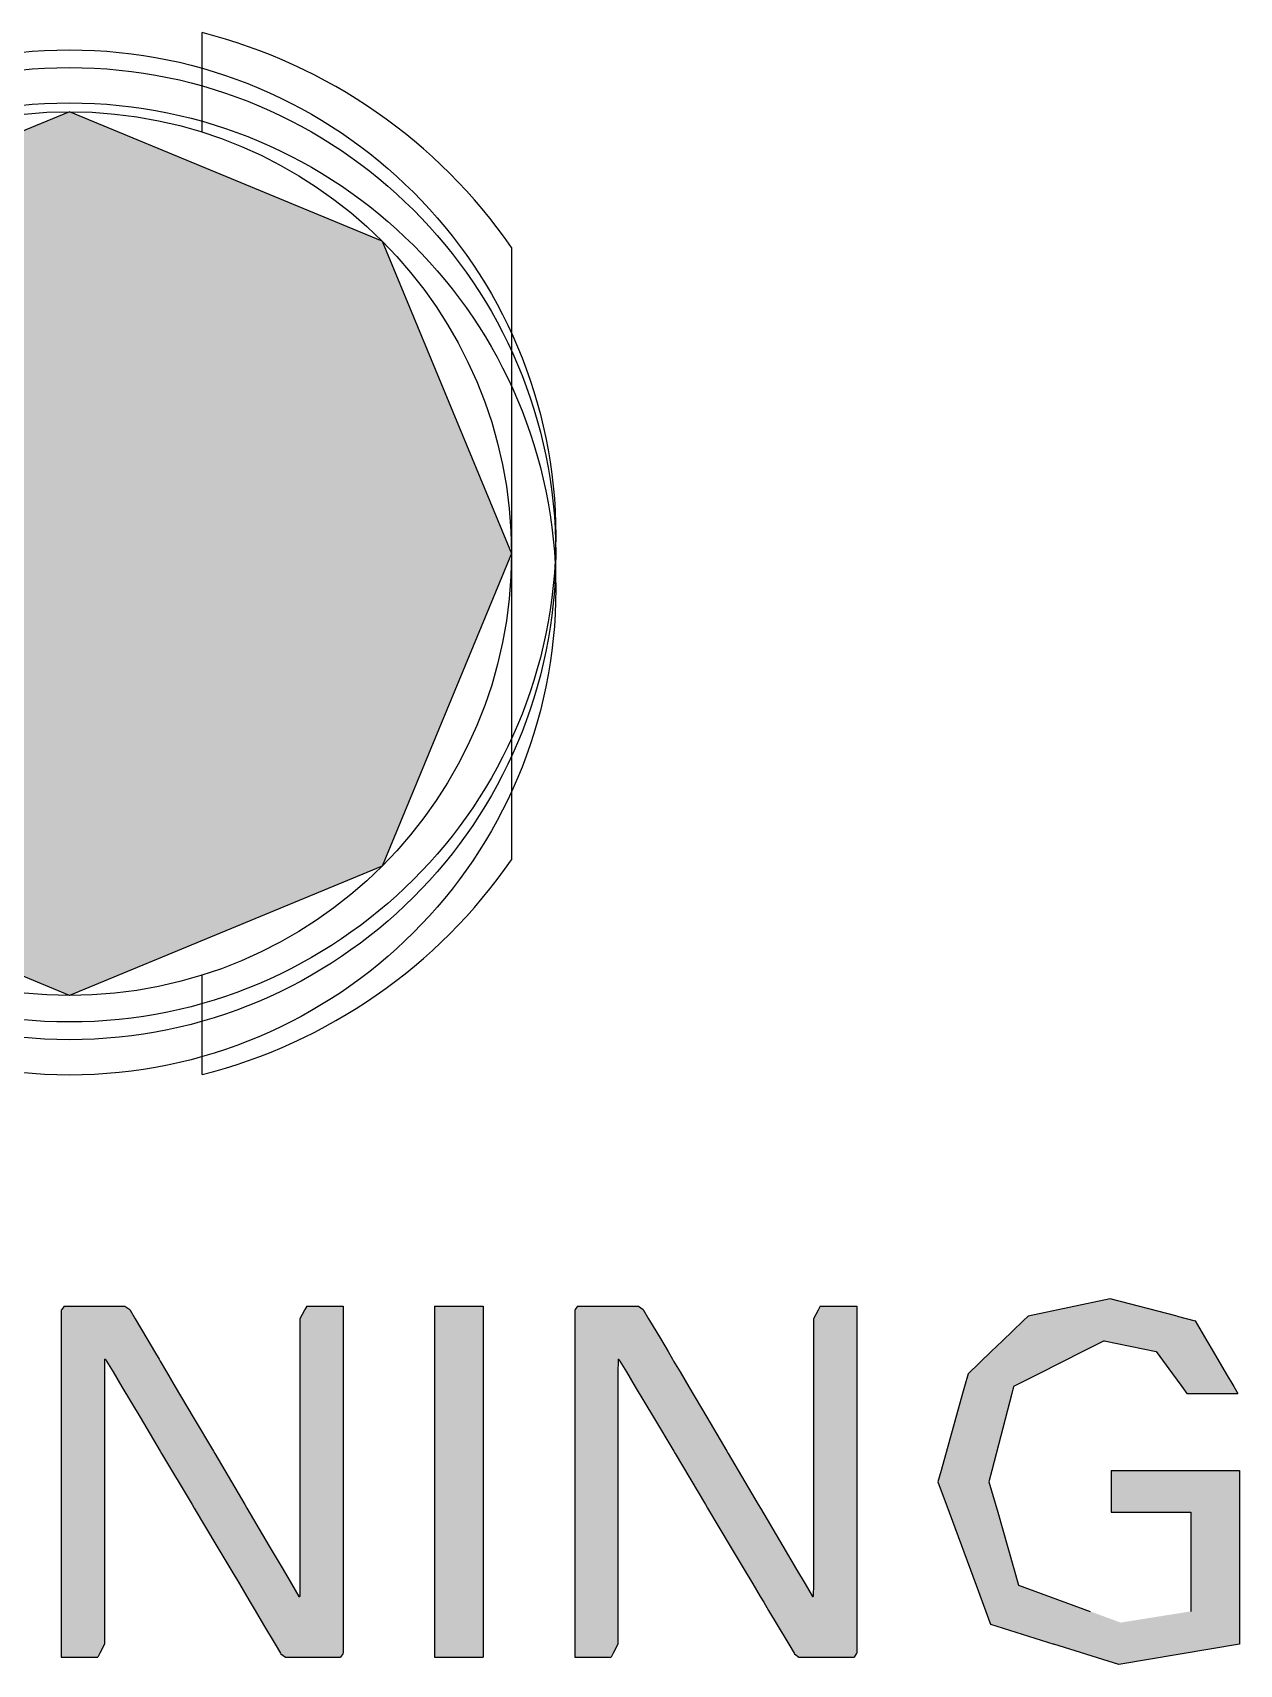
# Model space of a CAD drawing. Extents: x 57 to 405, y 53 to 275.
# Drawn here: x 130.79 to 137.61, y 180.31 to 189.54 of the extents above; entities that cross this region are included whole.
import ezdxf

# ---------------------------------------------------------------- set-up
doc = ezdxf.new("R2010")
doc.units = 0
doc.layers.get('0').update_dxf_attribs({"linetype": 'CONTINUOUS'})
doc.layers.add('印刷部分', color=160, linetype='CONTINUOUS')

# ---------------------------------------------------------------- blocks, each defined once
blk = doc.blocks.new('*U80')
at = {"color": 7, "linetype": 'CONTINUOUS'}
for p, q in [((130.9972, 189.0898), (129.2294, 188.3576)), ((132.7649, 188.3576), (130.9972, 189.0898)), ((129.2294, 188.3576), (128.4972, 186.5898)), ((132.7649, 188.3576), (133.4972, 186.5898)), ((128.4972, 186.5898), (129.2294, 184.8221)), ((133.4972, 186.5898), (132.7649, 184.8221)), ((130.9972, 184.0898), (129.2294, 184.8221)), ((132.7649, 184.8221), (130.9972, 184.0898))]:
    blk.add_line(p, q, dxfattribs=at)
for points in [[(130.9972, 189.0898), (129.2294, 188.3576), (132.7649, 188.3576)], [(129.2294, 188.3576), (128.4972, 186.5898), (133.4972, 186.5898)], [(128.4972, 186.5898), (129.2294, 184.8221), (132.7649, 184.8221)]]:
    blk.add_solid(points, dxfattribs=at)
at = {"color": 7, "linetype": 'CONTINUOUS', "extrusion": (0, 0, -1)}
for points in [[(-129.2294, 188.3576), (-132.7649, 188.3576), (-133.4972, 186.5898)], [(-128.4972, 186.5898), (-133.4972, 186.5898), (-132.7649, 184.8221)], [(-129.2294, 184.8221), (-132.7649, 184.8221), (-130.9972, 184.0898)]]:
    blk.add_solid(points, dxfattribs=at)
blk = doc.blocks.new('*U22')
at = {"layer": '印刷部分', "color": 7, "linetype": 'CONTINUOUS'}
for p, q in [((14.1704, 0.9741), (14.1676, 0.9702)), ((14.1676, 0.9702), (14.1676, 0.922)), ((14.1838, 0.9925), (14.1704, 0.9741)), ((14.1838, 0.9925), (14.3559, 0.9925)), ((14.3559, 0.9925), (14.528, 0.9925)), ((14.528, 0.9925), (14.555, 0.9741)), ((14.555, 0.9741), (14.5573, 0.9702)), ((14.5573, 0.9702), (14.5858, 0.922)), ((15.5439, 0.9702), (15.5177, 0.922)), ((15.546, 0.9741), (15.5439, 0.9702)), ((15.556, 0.9925), (15.546, 0.9741)), ((15.556, 0.9925), (15.7623, 0.9925)), ((15.7623, 0.9925), (15.7623, 0.9741)), ((15.7623, 0.9741), (15.7623, 0.9702)), ((15.7623, 0.9702), (15.7623, 0.922)), ((14.1676, 0.922), (14.1676, 0.8093)), ((14.5858, 0.922), (14.6522, 0.8093)), ((15.5177, 0.922), (15.5177, 0.8093)), ((15.7623, 0.922), (15.7623, 0.8093)), ((14.1676, 0.8093), (14.1676, 0.736)), ((14.6522, 0.8093), (14.6954, 0.736)), ((15.5177, 0.8093), (15.5177, 0.736)), ((15.7623, 0.8093), (15.7623, 0.736)), ((14.1676, 0.736), (14.1676, 0.6928)), ((14.1676, 0.6928), (14.1676, 0.6823)), ((14.1676, 0.6823), (14.1676, 0.6204)), ((14.4129, 0.6823), (14.4122, 0.6204)), ((14.4131, 0.6928), (14.4129, 0.6823)), ((14.4131, 0.6928), (14.4177, 0.6928)), ((14.4177, 0.6928), (14.424, 0.6823)), ((14.424, 0.6823), (14.4609, 0.6204)), ((14.6954, 0.736), (14.7209, 0.6928)), ((14.7209, 0.6928), (14.7271, 0.6823)), ((14.7271, 0.6823), (14.7636, 0.6204)), ((15.5177, 0.736), (15.5177, 0.6928)), ((15.5177, 0.6928), (15.5177, 0.6823)), ((15.5177, 0.6823), (15.5177, 0.6204)), ((15.7623, 0.736), (15.7623, 0.6928)), ((15.7623, 0.6928), (15.7623, 0.6823)), ((15.7623, 0.6823), (15.7623, 0.6204)), ((14.1676, 0.6204), (14.1676, 0.5372)), ((14.4122, 0.6204), (14.4122, 0.5372)), ((14.4609, 0.6204), (14.5104, 0.5372)), ((14.7636, 0.6204), (14.8126, 0.5372)), ((15.5177, 0.6204), (15.5177, 0.5372)), ((15.7623, 0.6204), (15.7623, 0.5372)), ((14.1676, 0.5372), (14.1676, 0.3643)), ((14.4122, 0.5372), (14.4122, 0.3643)), ((14.5104, 0.5372), (14.6133, 0.3643)), ((14.8126, 0.5372), (14.9146, 0.3643)), ((15.5177, 0.5372), (15.5177, 0.3643)), ((15.7623, 0.5372), (15.7623, 0.3643)), ((14.1676, 0.3643), (14.1676, 0.1717)), ((14.4122, 0.3643), (14.4122, 0.1717)), ((14.6133, 0.3643), (14.728, 0.1717)), ((14.9146, 0.3643), (15.0282, 0.1717)), ((15.5177, 0.3643), (15.5177, 0.1717)), ((15.7623, 0.3643), (15.7623, 0.1717)), ((14.1676, 0.1717), (14.1676, 0.1594)), ((14.1676, 0.1594), (14.1676, -0.1296)), ((14.4122, 0.1717), (14.4122, 0.1594)), ((14.4122, 0.1594), (14.4122, -0.1296)), ((14.728, 0.1717), (14.7354, 0.1594)), ((14.7354, 0.1594), (14.9075, -0.1296)), ((15.0282, 0.1717), (15.0354, 0.1594)), ((15.0354, 0.1594), (15.2059, -0.1296)), ((15.5177, 0.1717), (15.5177, 0.1594)), ((15.5177, 0.1594), (15.5177, -0.1296)), ((15.7623, 0.1717), (15.7623, 0.1594)), ((15.7623, 0.1594), (15.7623, -0.1296)), ((14.1676, -0.1296), (14.1676, -0.15)), ((14.1676, -0.15), (14.1676, -0.3647)), ((14.4122, -0.1296), (14.4122, -0.15)), ((14.4122, -0.15), (14.4122, -0.3647)), ((14.9075, -0.1296), (14.9197, -0.15)), ((14.9197, -0.15), (15.0475, -0.3647)), ((15.2059, -0.1296), (15.2179, -0.15)), ((15.2179, -0.15), (15.3445, -0.3647)), ((15.5177, -0.1296), (15.5177, -0.15)), ((15.5177, -0.15), (15.5177, -0.3647)), ((15.7623, -0.1296), (15.7623, -0.15)), ((15.7623, -0.15), (15.7623, -0.3647)), ((14.1676, -0.3647), (14.1676, -0.4976)), ((14.4122, -0.3647), (14.4122, -0.4976)), ((15.0475, -0.3647), (15.1266, -0.4976)), ((15.3445, -0.3647), (15.4229, -0.4976)), ((15.5177, -0.3647), (15.5177, -0.4976)), ((15.7623, -0.3647), (15.7623, -0.4976)), ((14.1676, -0.4976), (14.1676, -0.5785)), ((14.4122, -0.4976), (14.4122, -0.5785)), ((15.1266, -0.4976), (15.1749, -0.5785)), ((15.4229, -0.4976), (15.4706, -0.5785)), ((15.5177, -0.4976), (15.5177, -0.5785)), ((15.7623, -0.4976), (15.7623, -0.5785)), ((14.1676, -0.5785), (14.1676, -0.6491)), ((14.4122, -0.5785), (14.4122, -0.6491)), ((15.1749, -0.5785), (15.2169, -0.6491)), ((15.4706, -0.5785), (15.5122, -0.6491)), ((15.5177, -0.5785), (15.5169, -0.6491)), ((15.7623, -0.5785), (15.7623, -0.6491)), ((14.1676, -0.6491), (14.1676, -0.6827)), ((14.1676, -0.6827), (14.1676, -0.7295)), ((14.1676, -0.7295), (14.1676, -0.8097)), ((14.4122, -0.6491), (14.4122, -0.6827)), ((14.4122, -0.6827), (14.4122, -0.7295)), ((14.4122, -0.7295), (14.4122, -0.8097)), ((15.2169, -0.6491), (15.2369, -0.6827)), ((15.2369, -0.6827), (15.2648, -0.7295)), ((15.2648, -0.7295), (15.3125, -0.8097)), ((15.5122, -0.6491), (15.5169, -0.6491)), ((15.7623, -0.6491), (15.7623, -0.6827)), ((15.7623, -0.6827), (15.7623, -0.7295)), ((15.7623, -0.7295), (15.7623, -0.8097)), ((14.1676, -0.8097), (14.1676, -0.9204)), ((14.4122, -0.8097), (14.4122, -0.9204)), ((15.3125, -0.8097), (15.3785, -0.9204)), ((15.7623, -0.8097), (15.7623, -0.9204)), ((14.1676, -0.9204), (14.1676, -0.9706)), ((14.4122, -0.9204), (14.3858, -0.9706)), ((15.3785, -0.9204), (15.4083, -0.9706)), ((15.7623, -0.9204), (15.7623, -0.9706)), ((14.1676, -0.9706), (14.1676, -0.9739)), ((14.1676, -0.9739), (14.1676, -0.9929)), ((14.1676, -0.9929), (14.374, -0.9929)), ((14.384, -0.9739), (14.374, -0.9929)), ((14.3858, -0.9706), (14.384, -0.9739)), ((15.4083, -0.9706), (15.4104, -0.9739)), ((15.4104, -0.9739), (15.4363, -0.9929)), ((15.4363, -0.9929), (15.592, -0.9929)), ((15.592, -0.9929), (15.7477, -0.9929)), ((15.7601, -0.9739), (15.7477, -0.9929)), ((15.7623, -0.9706), (15.7601, -0.9739))]:
    blk.add_line(p, q, dxfattribs=at)
for points in [[(14.1704, 0.9741), (14.1676, 0.9702), (14.5573, 0.9702)], [(14.1676, 0.9702), (14.1676, 0.922), (14.5858, 0.922)], [(14.1838, 0.9925), (14.1704, 0.9741), (14.555, 0.9741)], [(14.1838, 0.9925), (14.1838, 0.9925), (14.3559, 0.9925)], [(14.3559, 0.9925), (14.3559, 0.9925), (14.528, 0.9925)], [(15.5439, 0.9702), (15.5177, 0.922), (15.7623, 0.922)], [(15.546, 0.9741), (15.5439, 0.9702), (15.7623, 0.9702)], [(15.556, 0.9925), (15.546, 0.9741), (15.7623, 0.9741)], [(15.556, 0.9925), (15.556, 0.9925), (15.7623, 0.9925)], [(14.1676, 0.922), (14.1676, 0.8093), (14.6522, 0.8093)], [(15.5177, 0.922), (15.5177, 0.8093), (15.7623, 0.8093)], [(14.1676, 0.8093), (14.1676, 0.736), (14.6954, 0.736)], [(15.5177, 0.8093), (15.5177, 0.736), (15.7623, 0.736)], [(14.1676, 0.736), (14.1676, 0.6928), (14.7209, 0.6928)], [(14.1676, 0.6928), (14.1676, 0.6823), (14.4129, 0.6823)], [(14.1676, 0.6823), (14.1676, 0.6204), (14.4122, 0.6204)], [(14.4131, 0.6928), (14.4131, 0.6928), (14.4177, 0.6928)], [(14.4177, 0.6928), (14.424, 0.6823), (14.7271, 0.6823)], [(14.424, 0.6823), (14.4609, 0.6204), (14.7636, 0.6204)], [(15.5177, 0.736), (15.5177, 0.6928), (15.7623, 0.6928)], [(15.5177, 0.6928), (15.5177, 0.6823), (15.7623, 0.6823)], [(15.5177, 0.6823), (15.5177, 0.6204), (15.7623, 0.6204)], [(14.1676, 0.6204), (14.1676, 0.5372), (14.4122, 0.5372)], [(14.4609, 0.6204), (14.5104, 0.5372), (14.8126, 0.5372)], [(15.5177, 0.6204), (15.5177, 0.5372), (15.7623, 0.5372)], [(14.1676, 0.5372), (14.1676, 0.3643), (14.4122, 0.3643)], [(14.5104, 0.5372), (14.6133, 0.3643), (14.9146, 0.3643)], [(15.5177, 0.5372), (15.5177, 0.3643), (15.7623, 0.3643)], [(14.1676, 0.3643), (14.1676, 0.1717), (14.4122, 0.1717)], [(14.6133, 0.3643), (14.728, 0.1717), (15.0282, 0.1717)], [(15.5177, 0.3643), (15.5177, 0.1717), (15.7623, 0.1717)], [(14.1676, 0.1717), (14.1676, 0.1594), (14.4122, 0.1594)], [(14.1676, 0.1594), (14.1676, -0.1296), (14.4122, -0.1296)], [(14.728, 0.1717), (14.7354, 0.1594), (15.0354, 0.1594)], [(14.7354, 0.1594), (14.9075, -0.1296), (15.2059, -0.1296)], [(15.5177, 0.1717), (15.5177, 0.1594), (15.7623, 0.1594)], [(15.5177, 0.1594), (15.5177, -0.1296), (15.7623, -0.1296)], [(14.1676, -0.1296), (14.1676, -0.15), (14.4122, -0.15)], [(14.1676, -0.15), (14.1676, -0.3647), (14.4122, -0.3647)], [(14.9075, -0.1296), (14.9197, -0.15), (15.2179, -0.15)], [(14.9197, -0.15), (15.0475, -0.3647), (15.3445, -0.3647)], [(15.5177, -0.1296), (15.5177, -0.15), (15.7623, -0.15)], [(15.5177, -0.15), (15.5177, -0.3647), (15.7623, -0.3647)], [(14.1676, -0.3647), (14.1676, -0.4976), (14.4122, -0.4976)], [(15.0475, -0.3647), (15.1266, -0.4976), (15.4229, -0.4976)], [(15.5177, -0.3647), (15.5177, -0.4976), (15.7623, -0.4976)], [(14.1676, -0.4976), (14.1676, -0.5785), (14.4122, -0.5785)], [(15.1266, -0.4976), (15.1749, -0.5785), (15.4706, -0.5785)], [(15.5177, -0.4976), (15.5177, -0.5785), (15.7623, -0.5785)], [(14.1676, -0.5785), (14.1676, -0.6491), (14.4122, -0.6491)], [(15.1749, -0.5785), (15.2169, -0.6491), (15.5122, -0.6491)], [(15.5177, -0.5785), (15.5169, -0.6491), (15.7623, -0.6491)], [(14.1676, -0.6491), (14.1676, -0.6827), (14.4122, -0.6827)], [(14.1676, -0.6827), (14.1676, -0.7295), (14.4122, -0.7295)], [(14.1676, -0.7295), (14.1676, -0.8097), (14.4122, -0.8097)], [(15.2169, -0.6491), (15.2369, -0.6827), (15.7623, -0.6827)], [(15.2369, -0.6827), (15.2648, -0.7295), (15.7623, -0.7295)], [(15.2648, -0.7295), (15.3125, -0.8097), (15.7623, -0.8097)], [(15.5122, -0.6491), (15.5122, -0.6491), (15.5169, -0.6491)], [(14.1676, -0.8097), (14.1676, -0.9204), (14.4122, -0.9204)], [(15.3125, -0.8097), (15.3785, -0.9204), (15.7623, -0.9204)], [(14.1676, -0.9204), (14.1676, -0.9706), (14.3858, -0.9706)], [(15.3785, -0.9204), (15.4083, -0.9706), (15.7623, -0.9706)], [(14.1676, -0.9706), (14.1676, -0.9739), (14.384, -0.9739)], [(14.1676, -0.9739), (14.1676, -0.9929), (14.374, -0.9929)], [(14.1676, -0.9929), (14.1676, -0.9929), (14.374, -0.9929)], [(15.4083, -0.9706), (15.4104, -0.9739), (15.7601, -0.9739)], [(15.4104, -0.9739), (15.4363, -0.9929), (15.7477, -0.9929)], [(15.4363, -0.9929), (15.4363, -0.9929), (15.592, -0.9929)], [(15.592, -0.9929), (15.592, -0.9929), (15.7477, -0.9929)]]:
    blk.add_solid(points, dxfattribs=at)
at = {"layer": '印刷部分', "color": 7, "linetype": 'CONTINUOUS', "extrusion": (0, 0, -1)}
for points in [[(-14.1676, 0.9702), (-14.5573, 0.9702), (-14.5858, 0.922)], [(-14.1704, 0.9741), (-14.555, 0.9741), (-14.5573, 0.9702)], [(-14.1838, 0.9925), (-14.528, 0.9925), (-14.555, 0.9741)], [(-15.5439, 0.9702), (-15.7623, 0.9702), (-15.7623, 0.922)], [(-15.546, 0.9741), (-15.7623, 0.9741), (-15.7623, 0.9702)], [(-15.556, 0.9925), (-15.7623, 0.9925), (-15.7623, 0.9741)], [(-14.1676, 0.922), (-14.5858, 0.922), (-14.6522, 0.8093)], [(-15.5177, 0.922), (-15.7623, 0.922), (-15.7623, 0.8093)], [(-14.1676, 0.8093), (-14.6522, 0.8093), (-14.6954, 0.736)], [(-15.5177, 0.8093), (-15.7623, 0.8093), (-15.7623, 0.736)], [(-14.1676, 0.736), (-14.6954, 0.736), (-14.7209, 0.6928)], [(-14.1676, 0.6928), (-14.4131, 0.6928), (-14.4129, 0.6823)], [(-14.1676, 0.6823), (-14.4129, 0.6823), (-14.4122, 0.6204)], [(-14.4177, 0.6928), (-14.7209, 0.6928), (-14.7271, 0.6823)], [(-14.424, 0.6823), (-14.7271, 0.6823), (-14.7636, 0.6204)], [(-15.5177, 0.736), (-15.7623, 0.736), (-15.7623, 0.6928)], [(-15.5177, 0.6928), (-15.7623, 0.6928), (-15.7623, 0.6823)], [(-15.5177, 0.6823), (-15.7623, 0.6823), (-15.7623, 0.6204)], [(-14.1676, 0.6204), (-14.4122, 0.6204), (-14.4122, 0.5372)], [(-14.4609, 0.6204), (-14.7636, 0.6204), (-14.8126, 0.5372)], [(-15.5177, 0.6204), (-15.7623, 0.6204), (-15.7623, 0.5372)], [(-14.1676, 0.5372), (-14.4122, 0.5372), (-14.4122, 0.3643)], [(-14.5104, 0.5372), (-14.8126, 0.5372), (-14.9146, 0.3643)], [(-15.5177, 0.5372), (-15.7623, 0.5372), (-15.7623, 0.3643)], [(-14.1676, 0.3643), (-14.4122, 0.3643), (-14.4122, 0.1717)], [(-14.6133, 0.3643), (-14.9146, 0.3643), (-15.0282, 0.1717)], [(-15.5177, 0.3643), (-15.7623, 0.3643), (-15.7623, 0.1717)], [(-14.1676, 0.1717), (-14.4122, 0.1717), (-14.4122, 0.1594)], [(-14.1676, 0.1594), (-14.4122, 0.1594), (-14.4122, -0.1296)], [(-14.728, 0.1717), (-15.0282, 0.1717), (-15.0354, 0.1594)], [(-14.7354, 0.1594), (-15.0354, 0.1594), (-15.2059, -0.1296)], [(-15.5177, 0.1717), (-15.7623, 0.1717), (-15.7623, 0.1594)], [(-15.5177, 0.1594), (-15.7623, 0.1594), (-15.7623, -0.1296)], [(-14.1676, -0.1296), (-14.4122, -0.1296), (-14.4122, -0.15)], [(-14.1676, -0.15), (-14.4122, -0.15), (-14.4122, -0.3647)], [(-14.9075, -0.1296), (-15.2059, -0.1296), (-15.2179, -0.15)], [(-14.9197, -0.15), (-15.2179, -0.15), (-15.3445, -0.3647)], [(-15.5177, -0.1296), (-15.7623, -0.1296), (-15.7623, -0.15)], [(-15.5177, -0.15), (-15.7623, -0.15), (-15.7623, -0.3647)], [(-14.1676, -0.3647), (-14.4122, -0.3647), (-14.4122, -0.4976)], [(-15.0475, -0.3647), (-15.3445, -0.3647), (-15.4229, -0.4976)], [(-15.5177, -0.3647), (-15.7623, -0.3647), (-15.7623, -0.4976)], [(-14.1676, -0.4976), (-14.4122, -0.4976), (-14.4122, -0.5785)], [(-15.1266, -0.4976), (-15.4229, -0.4976), (-15.4706, -0.5785)], [(-15.5177, -0.4976), (-15.7623, -0.4976), (-15.7623, -0.5785)], [(-14.1676, -0.5785), (-14.4122, -0.5785), (-14.4122, -0.6491)], [(-15.1749, -0.5785), (-15.4706, -0.5785), (-15.5122, -0.6491)], [(-15.5177, -0.5785), (-15.7623, -0.5785), (-15.7623, -0.6491)], [(-14.1676, -0.6491), (-14.4122, -0.6491), (-14.4122, -0.6827)], [(-14.1676, -0.6827), (-14.4122, -0.6827), (-14.4122, -0.7295)], [(-14.1676, -0.7295), (-14.4122, -0.7295), (-14.4122, -0.8097)], [(-15.2169, -0.6491), (-15.7623, -0.6491), (-15.7623, -0.6827)], [(-15.2369, -0.6827), (-15.7623, -0.6827), (-15.7623, -0.7295)], [(-15.2648, -0.7295), (-15.7623, -0.7295), (-15.7623, -0.8097)], [(-14.1676, -0.8097), (-14.4122, -0.8097), (-14.4122, -0.9204)], [(-15.3125, -0.8097), (-15.7623, -0.8097), (-15.7623, -0.9204)], [(-14.1676, -0.9204), (-14.4122, -0.9204), (-14.3858, -0.9706)], [(-15.3785, -0.9204), (-15.7623, -0.9204), (-15.7623, -0.9706)], [(-14.1676, -0.9706), (-14.3858, -0.9706), (-14.384, -0.9739)], [(-14.1676, -0.9739), (-14.384, -0.9739), (-14.374, -0.9929)], [(-15.4083, -0.9706), (-15.7623, -0.9706), (-15.7601, -0.9739)], [(-15.4104, -0.9739), (-15.7601, -0.9739), (-15.7477, -0.9929)]]:
    blk.add_solid(points, dxfattribs=at)
blk = doc.blocks.new('*U23')
at = {"layer": '印刷部分', "color": 7, "linetype": 'CONTINUOUS'}
for p, q in [((16.2795, 0.9925), (16.5544, 0.9925)), ((16.2795, 0.9925), (16.2795, 0.6823)), ((16.5544, 0.9925), (16.5544, 0.6823)), ((16.2795, 0.6823), (16.2795, -0.0002)), ((16.5544, 0.6823), (16.5544, -0.0002)), ((16.2795, -0.0002), (16.2795, -0.6827)), ((16.5544, -0.0002), (16.5544, -0.6827)), ((16.2795, -0.6827), (16.2795, -0.9929)), ((16.5544, -0.6827), (16.5544, -0.9929)), ((16.2795, -0.9929), (16.5544, -0.9929))]:
    blk.add_line(p, q, dxfattribs=at)
for points in [[(16.2795, 0.9925), (16.2795, 0.9925), (16.5544, 0.9925)], [(16.2795, 0.9925), (16.2795, 0.6823), (16.5544, 0.6823)], [(16.2795, 0.6823), (16.2795, -0.0002), (16.5544, -0.0002)], [(16.2795, -0.0002), (16.2795, -0.6827), (16.5544, -0.6827)], [(16.2795, -0.6827), (16.2795, -0.9929), (16.5544, -0.9929)], [(16.2795, -0.9929), (16.2795, -0.9929), (16.5544, -0.9929)]]:
    blk.add_solid(points, dxfattribs=at)
at = {"layer": '印刷部分', "color": 7, "linetype": 'CONTINUOUS', "extrusion": (0, 0, -1)}
for points in [[(-16.2795, 0.9925), (-16.5544, 0.9925), (-16.5544, 0.6823)], [(-16.2795, 0.6823), (-16.5544, 0.6823), (-16.5544, -0.0002)], [(-16.2795, -0.0002), (-16.5544, -0.0002), (-16.5544, -0.6827)], [(-16.2795, -0.6827), (-16.5544, -0.6827), (-16.5544, -0.9929)]]:
    blk.add_solid(points, dxfattribs=at)
blk = doc.blocks.new('*U24')
at = {"layer": '印刷部分', "color": 7, "linetype": 'CONTINUOUS'}
for p, q in [((17.0743, 0.9741), (17.0715, 0.9702)), ((17.0715, 0.9702), (17.0715, 0.922)), ((17.0877, 0.9925), (17.0743, 0.9741)), ((17.0877, 0.9925), (17.2599, 0.9925)), ((17.2599, 0.9925), (17.4322, 0.9925)), ((17.4322, 0.9925), (17.4592, 0.9741)), ((17.4592, 0.9741), (17.4615, 0.9702)), ((17.4615, 0.9702), (17.49, 0.922)), ((18.4478, 0.9702), (18.4216, 0.922)), ((18.4499, 0.9741), (18.4478, 0.9702)), ((18.4599, 0.9925), (18.4499, 0.9741)), ((18.4599, 0.9925), (18.6666, 0.9925)), ((18.6666, 0.9925), (18.6666, 0.9741)), ((18.6666, 0.9741), (18.6666, 0.9702)), ((18.6666, 0.9702), (18.6666, 0.922)), ((17.0715, 0.922), (17.0715, 0.8093)), ((17.49, 0.922), (17.5564, 0.8093)), ((18.4216, 0.922), (18.4216, 0.8093)), ((18.6666, 0.922), (18.6666, 0.8093)), ((17.0715, 0.8093), (17.0715, 0.736)), ((17.5564, 0.8093), (17.5996, 0.736)), ((18.4216, 0.8093), (18.4216, 0.736)), ((18.6666, 0.8093), (18.6666, 0.736)), ((17.0715, 0.736), (17.0715, 0.6928)), ((17.0715, 0.6928), (17.0715, 0.6823)), ((17.0715, 0.6823), (17.0715, 0.6204)), ((17.3168, 0.6823), (17.3161, 0.6204)), ((17.3169, 0.6928), (17.3168, 0.6823)), ((17.3169, 0.6928), (17.3216, 0.6928)), ((17.3216, 0.6928), (17.3278, 0.6823)), ((17.3278, 0.6823), (17.3647, 0.6204)), ((17.5996, 0.736), (17.6251, 0.6928)), ((17.6251, 0.6928), (17.6313, 0.6823)), ((17.6313, 0.6823), (17.6678, 0.6204)), ((18.4216, 0.736), (18.4216, 0.6928)), ((18.4216, 0.6928), (18.4216, 0.6823)), ((18.4216, 0.6823), (18.4216, 0.6204)), ((18.6666, 0.736), (18.6666, 0.6928)), ((18.6666, 0.6928), (18.6666, 0.6823)), ((18.6666, 0.6823), (18.6666, 0.6204)), ((17.0715, 0.6204), (17.0715, 0.5372)), ((17.3161, 0.6204), (17.3161, 0.5372)), ((17.3647, 0.6204), (17.4142, 0.5372)), ((17.6678, 0.6204), (17.7168, 0.5372)), ((18.4216, 0.6204), (18.4216, 0.5372)), ((18.6666, 0.6204), (18.6666, 0.5372)), ((17.0715, 0.5372), (17.0715, 0.3643)), ((17.3161, 0.5372), (17.3161, 0.3643)), ((17.4142, 0.5372), (17.5172, 0.3643)), ((17.7168, 0.5372), (17.8187, 0.3643)), ((18.4216, 0.5372), (18.4216, 0.3643)), ((18.6666, 0.5372), (18.6666, 0.3643)), ((17.0715, 0.3643), (17.0715, 0.1717)), ((17.3161, 0.3643), (17.3161, 0.1717)), ((17.5172, 0.3643), (17.6319, 0.1717)), ((17.8187, 0.3643), (17.9322, 0.1717)), ((18.4216, 0.3643), (18.4216, 0.1717)), ((18.6666, 0.3643), (18.6666, 0.1717)), ((17.0715, 0.1717), (17.0715, 0.1594)), ((17.0715, 0.1594), (17.0715, -0.1296)), ((17.3161, 0.1717), (17.3161, 0.1594)), ((17.3161, 0.1594), (17.3161, -0.1296)), ((17.6319, 0.1717), (17.6392, 0.1594)), ((17.6392, 0.1594), (17.8114, -0.1296)), ((17.9322, 0.1717), (17.9395, 0.1594)), ((17.9395, 0.1594), (18.1099, -0.1296)), ((18.4216, 0.1717), (18.4216, 0.1594)), ((18.4216, 0.1594), (18.4216, -0.1296)), ((18.6666, 0.1717), (18.6666, 0.1594)), ((18.6666, 0.1594), (18.6666, -0.1296)), ((17.0715, -0.1296), (17.0715, -0.15)), ((17.0715, -0.15), (17.0715, -0.3647)), ((17.3161, -0.1296), (17.3161, -0.15)), ((17.3161, -0.15), (17.3161, -0.3647)), ((17.8114, -0.1296), (17.8235, -0.15)), ((17.8235, -0.15), (17.9514, -0.3647)), ((18.1099, -0.1296), (18.1219, -0.15)), ((18.1219, -0.15), (18.2485, -0.3647)), ((18.4216, -0.1296), (18.4216, -0.15)), ((18.4216, -0.15), (18.4216, -0.3647)), ((18.6666, -0.1296), (18.6666, -0.15)), ((18.6666, -0.15), (18.6666, -0.3647)), ((17.0715, -0.3647), (17.0715, -0.4976)), ((17.3161, -0.3647), (17.3161, -0.4976)), ((17.9514, -0.3647), (18.0305, -0.4976)), ((18.2485, -0.3647), (18.3268, -0.4976)), ((18.4216, -0.3647), (18.4216, -0.4976)), ((18.6666, -0.3647), (18.6666, -0.4976)), ((17.0715, -0.4976), (17.0715, -0.5785)), ((17.3161, -0.4976), (17.3161, -0.5785)), ((18.0305, -0.4976), (18.0787, -0.5785)), ((18.3268, -0.4976), (18.3745, -0.5785)), ((18.4216, -0.4976), (18.4216, -0.5785)), ((18.6666, -0.4976), (18.6666, -0.5785)), ((17.0715, -0.5785), (17.0715, -0.6491)), ((17.3161, -0.5785), (17.3161, -0.6491)), ((18.0787, -0.5785), (18.1207, -0.6491)), ((18.3745, -0.5785), (18.4161, -0.6491)), ((18.4216, -0.5785), (18.4208, -0.6491)), ((18.6666, -0.5785), (18.6666, -0.6491)), ((17.0715, -0.6491), (17.0715, -0.6827)), ((17.0715, -0.6827), (17.0715, -0.7295)), ((17.0715, -0.7295), (17.0715, -0.8097)), ((17.3161, -0.6491), (17.3161, -0.6827)), ((17.3161, -0.6827), (17.3161, -0.7295)), ((17.3161, -0.7295), (17.3161, -0.8097)), ((18.1207, -0.6491), (18.1407, -0.6827)), ((18.1407, -0.6827), (18.1686, -0.7295)), ((18.1686, -0.7295), (18.2164, -0.8097)), ((18.4161, -0.6491), (18.4208, -0.6491)), ((18.6666, -0.6491), (18.6666, -0.6827)), ((18.6666, -0.6827), (18.6666, -0.7295)), ((18.6666, -0.7295), (18.6666, -0.8097)), ((17.0715, -0.8097), (17.0715, -0.9204)), ((17.3161, -0.8097), (17.3161, -0.9204)), ((18.2164, -0.8097), (18.2824, -0.9204)), ((18.6666, -0.8097), (18.6666, -0.9204)), ((17.0715, -0.9204), (17.0715, -0.9706)), ((17.3161, -0.9204), (17.2896, -0.9706)), ((18.2824, -0.9204), (18.3122, -0.9706)), ((18.6666, -0.9204), (18.6666, -0.9706)), ((17.0715, -0.9706), (17.0715, -0.9739)), ((17.0715, -0.9739), (17.0715, -0.9929)), ((17.0715, -0.9929), (17.2779, -0.9929)), ((17.2879, -0.9739), (17.2779, -0.9929)), ((17.2896, -0.9706), (17.2879, -0.9739)), ((18.3122, -0.9706), (18.3142, -0.9739)), ((18.3142, -0.9739), (18.3402, -0.9929)), ((18.3402, -0.9929), (18.496, -0.9929)), ((18.496, -0.9929), (18.6519, -0.9929)), ((18.6643, -0.9739), (18.6519, -0.9929)), ((18.6666, -0.9706), (18.6643, -0.9739))]:
    blk.add_line(p, q, dxfattribs=at)
for points in [[(17.0743, 0.9741), (17.0715, 0.9702), (17.4615, 0.9702)], [(17.0715, 0.9702), (17.0715, 0.922), (17.49, 0.922)], [(17.0877, 0.9925), (17.0743, 0.9741), (17.4592, 0.9741)], [(17.0877, 0.9925), (17.0877, 0.9925), (17.2599, 0.9925)], [(17.2599, 0.9925), (17.2599, 0.9925), (17.4322, 0.9925)], [(18.4478, 0.9702), (18.4216, 0.922), (18.6666, 0.922)], [(18.4499, 0.9741), (18.4478, 0.9702), (18.6666, 0.9702)], [(18.4599, 0.9925), (18.4499, 0.9741), (18.6666, 0.9741)], [(18.4599, 0.9925), (18.4599, 0.9925), (18.6666, 0.9925)], [(17.0715, 0.922), (17.0715, 0.8093), (17.5564, 0.8093)], [(18.4216, 0.922), (18.4216, 0.8093), (18.6666, 0.8093)], [(17.0715, 0.8093), (17.0715, 0.736), (17.5996, 0.736)], [(18.4216, 0.8093), (18.4216, 0.736), (18.6666, 0.736)], [(17.0715, 0.736), (17.0715, 0.6928), (17.6251, 0.6928)], [(17.0715, 0.6928), (17.0715, 0.6823), (17.3168, 0.6823)], [(17.0715, 0.6823), (17.0715, 0.6204), (17.3161, 0.6204)], [(17.3169, 0.6928), (17.3169, 0.6928), (17.3216, 0.6928)], [(17.3216, 0.6928), (17.3278, 0.6823), (17.6313, 0.6823)], [(17.3278, 0.6823), (17.3647, 0.6204), (17.6678, 0.6204)], [(18.4216, 0.736), (18.4216, 0.6928), (18.6666, 0.6928)], [(18.4216, 0.6928), (18.4216, 0.6823), (18.6666, 0.6823)], [(18.4216, 0.6823), (18.4216, 0.6204), (18.6666, 0.6204)], [(17.0715, 0.6204), (17.0715, 0.5372), (17.3161, 0.5372)], [(17.3647, 0.6204), (17.4142, 0.5372), (17.7168, 0.5372)], [(18.4216, 0.6204), (18.4216, 0.5372), (18.6666, 0.5372)], [(17.0715, 0.5372), (17.0715, 0.3643), (17.3161, 0.3643)], [(17.4142, 0.5372), (17.5172, 0.3643), (17.8187, 0.3643)], [(18.4216, 0.5372), (18.4216, 0.3643), (18.6666, 0.3643)], [(17.0715, 0.3643), (17.0715, 0.1717), (17.3161, 0.1717)], [(17.5172, 0.3643), (17.6319, 0.1717), (17.9322, 0.1717)], [(18.4216, 0.3643), (18.4216, 0.1717), (18.6666, 0.1717)], [(17.0715, 0.1717), (17.0715, 0.1594), (17.3161, 0.1594)], [(17.0715, 0.1594), (17.0715, -0.1296), (17.3161, -0.1296)], [(17.6319, 0.1717), (17.6392, 0.1594), (17.9395, 0.1594)], [(17.6392, 0.1594), (17.8114, -0.1296), (18.1099, -0.1296)], [(18.4216, 0.1717), (18.4216, 0.1594), (18.6666, 0.1594)], [(18.4216, 0.1594), (18.4216, -0.1296), (18.6666, -0.1296)], [(17.0715, -0.1296), (17.0715, -0.15), (17.3161, -0.15)], [(17.0715, -0.15), (17.0715, -0.3647), (17.3161, -0.3647)], [(17.8114, -0.1296), (17.8235, -0.15), (18.1219, -0.15)], [(17.8235, -0.15), (17.9514, -0.3647), (18.2485, -0.3647)], [(18.4216, -0.1296), (18.4216, -0.15), (18.6666, -0.15)], [(18.4216, -0.15), (18.4216, -0.3647), (18.6666, -0.3647)], [(17.0715, -0.3647), (17.0715, -0.4976), (17.3161, -0.4976)], [(17.9514, -0.3647), (18.0305, -0.4976), (18.3268, -0.4976)], [(18.4216, -0.3647), (18.4216, -0.4976), (18.6666, -0.4976)], [(17.0715, -0.4976), (17.0715, -0.5785), (17.3161, -0.5785)], [(18.0305, -0.4976), (18.0787, -0.5785), (18.3745, -0.5785)], [(18.4216, -0.4976), (18.4216, -0.5785), (18.6666, -0.5785)], [(17.0715, -0.5785), (17.0715, -0.6491), (17.3161, -0.6491)], [(18.0787, -0.5785), (18.1207, -0.6491), (18.4161, -0.6491)], [(18.4216, -0.5785), (18.4208, -0.6491), (18.6666, -0.6491)], [(17.0715, -0.6491), (17.0715, -0.6827), (17.3161, -0.6827)], [(17.0715, -0.6827), (17.0715, -0.7295), (17.3161, -0.7295)], [(17.0715, -0.7295), (17.0715, -0.8097), (17.3161, -0.8097)], [(18.1207, -0.6491), (18.1407, -0.6827), (18.6666, -0.6827)], [(18.1407, -0.6827), (18.1686, -0.7295), (18.6666, -0.7295)], [(18.1686, -0.7295), (18.2164, -0.8097), (18.6666, -0.8097)], [(18.4161, -0.6491), (18.4161, -0.6491), (18.4208, -0.6491)], [(17.0715, -0.8097), (17.0715, -0.9204), (17.3161, -0.9204)], [(18.2164, -0.8097), (18.2824, -0.9204), (18.6666, -0.9204)], [(17.0715, -0.9204), (17.0715, -0.9706), (17.2896, -0.9706)], [(18.2824, -0.9204), (18.3122, -0.9706), (18.6666, -0.9706)], [(17.0715, -0.9706), (17.0715, -0.9739), (17.2879, -0.9739)], [(17.0715, -0.9739), (17.0715, -0.9929), (17.2779, -0.9929)], [(17.0715, -0.9929), (17.0715, -0.9929), (17.2779, -0.9929)], [(18.3122, -0.9706), (18.3142, -0.9739), (18.6643, -0.9739)], [(18.3142, -0.9739), (18.3402, -0.9929), (18.6519, -0.9929)], [(18.3402, -0.9929), (18.3402, -0.9929), (18.496, -0.9929)], [(18.496, -0.9929), (18.496, -0.9929), (18.6519, -0.9929)]]:
    blk.add_solid(points, dxfattribs=at)
at = {"layer": '印刷部分', "color": 7, "linetype": 'CONTINUOUS', "extrusion": (0, 0, -1)}
for points in [[(-17.0715, 0.9702), (-17.4615, 0.9702), (-17.49, 0.922)], [(-17.0743, 0.9741), (-17.4592, 0.9741), (-17.4615, 0.9702)], [(-17.0877, 0.9925), (-17.4322, 0.9925), (-17.4592, 0.9741)], [(-18.4478, 0.9702), (-18.6666, 0.9702), (-18.6666, 0.922)], [(-18.4499, 0.9741), (-18.6666, 0.9741), (-18.6666, 0.9702)], [(-18.4599, 0.9925), (-18.6666, 0.9925), (-18.6666, 0.9741)], [(-17.0715, 0.922), (-17.49, 0.922), (-17.5564, 0.8093)], [(-18.4216, 0.922), (-18.6666, 0.922), (-18.6666, 0.8093)], [(-17.0715, 0.8093), (-17.5564, 0.8093), (-17.5996, 0.736)], [(-18.4216, 0.8093), (-18.6666, 0.8093), (-18.6666, 0.736)], [(-17.0715, 0.736), (-17.5996, 0.736), (-17.6251, 0.6928)], [(-17.0715, 0.6928), (-17.3169, 0.6928), (-17.3168, 0.6823)], [(-17.0715, 0.6823), (-17.3168, 0.6823), (-17.3161, 0.6204)], [(-17.3216, 0.6928), (-17.6251, 0.6928), (-17.6313, 0.6823)], [(-17.3278, 0.6823), (-17.6313, 0.6823), (-17.6678, 0.6204)], [(-18.4216, 0.736), (-18.6666, 0.736), (-18.6666, 0.6928)], [(-18.4216, 0.6928), (-18.6666, 0.6928), (-18.6666, 0.6823)], [(-18.4216, 0.6823), (-18.6666, 0.6823), (-18.6666, 0.6204)], [(-17.0715, 0.6204), (-17.3161, 0.6204), (-17.3161, 0.5372)], [(-17.3647, 0.6204), (-17.6678, 0.6204), (-17.7168, 0.5372)], [(-18.4216, 0.6204), (-18.6666, 0.6204), (-18.6666, 0.5372)], [(-17.0715, 0.5372), (-17.3161, 0.5372), (-17.3161, 0.3643)], [(-17.4142, 0.5372), (-17.7168, 0.5372), (-17.8187, 0.3643)], [(-18.4216, 0.5372), (-18.6666, 0.5372), (-18.6666, 0.3643)], [(-17.0715, 0.3643), (-17.3161, 0.3643), (-17.3161, 0.1717)], [(-17.5172, 0.3643), (-17.8187, 0.3643), (-17.9322, 0.1717)], [(-18.4216, 0.3643), (-18.6666, 0.3643), (-18.6666, 0.1717)], [(-17.0715, 0.1717), (-17.3161, 0.1717), (-17.3161, 0.1594)], [(-17.0715, 0.1594), (-17.3161, 0.1594), (-17.3161, -0.1296)], [(-17.6319, 0.1717), (-17.9322, 0.1717), (-17.9395, 0.1594)], [(-17.6392, 0.1594), (-17.9395, 0.1594), (-18.1099, -0.1296)], [(-18.4216, 0.1717), (-18.6666, 0.1717), (-18.6666, 0.1594)], [(-18.4216, 0.1594), (-18.6666, 0.1594), (-18.6666, -0.1296)], [(-17.0715, -0.1296), (-17.3161, -0.1296), (-17.3161, -0.15)], [(-17.0715, -0.15), (-17.3161, -0.15), (-17.3161, -0.3647)], [(-17.8114, -0.1296), (-18.1099, -0.1296), (-18.1219, -0.15)], [(-17.8235, -0.15), (-18.1219, -0.15), (-18.2485, -0.3647)], [(-18.4216, -0.1296), (-18.6666, -0.1296), (-18.6666, -0.15)], [(-18.4216, -0.15), (-18.6666, -0.15), (-18.6666, -0.3647)], [(-17.0715, -0.3647), (-17.3161, -0.3647), (-17.3161, -0.4976)], [(-17.9514, -0.3647), (-18.2485, -0.3647), (-18.3268, -0.4976)], [(-18.4216, -0.3647), (-18.6666, -0.3647), (-18.6666, -0.4976)], [(-17.0715, -0.4976), (-17.3161, -0.4976), (-17.3161, -0.5785)], [(-18.0305, -0.4976), (-18.3268, -0.4976), (-18.3745, -0.5785)], [(-18.4216, -0.4976), (-18.6666, -0.4976), (-18.6666, -0.5785)], [(-17.0715, -0.5785), (-17.3161, -0.5785), (-17.3161, -0.6491)], [(-18.0787, -0.5785), (-18.3745, -0.5785), (-18.4161, -0.6491)], [(-18.4216, -0.5785), (-18.6666, -0.5785), (-18.6666, -0.6491)], [(-17.0715, -0.6491), (-17.3161, -0.6491), (-17.3161, -0.6827)], [(-17.0715, -0.6827), (-17.3161, -0.6827), (-17.3161, -0.7295)], [(-17.0715, -0.7295), (-17.3161, -0.7295), (-17.3161, -0.8097)], [(-18.1207, -0.6491), (-18.6666, -0.6491), (-18.6666, -0.6827)], [(-18.1407, -0.6827), (-18.6666, -0.6827), (-18.6666, -0.7295)], [(-18.1686, -0.7295), (-18.6666, -0.7295), (-18.6666, -0.8097)], [(-17.0715, -0.8097), (-17.3161, -0.8097), (-17.3161, -0.9204)], [(-18.2164, -0.8097), (-18.6666, -0.8097), (-18.6666, -0.9204)], [(-17.0715, -0.9204), (-17.3161, -0.9204), (-17.2896, -0.9706)], [(-18.2824, -0.9204), (-18.6666, -0.9204), (-18.6666, -0.9706)], [(-17.0715, -0.9706), (-17.2896, -0.9706), (-17.2879, -0.9739)], [(-17.0715, -0.9739), (-17.2879, -0.9739), (-17.2779, -0.9929)], [(-18.3122, -0.9706), (-18.6666, -0.9706), (-18.6643, -0.9739)], [(-18.3142, -0.9739), (-18.6643, -0.9739), (-18.6519, -0.9929)]]:
    blk.add_solid(points, dxfattribs=at)
blk = doc.blocks.new('*U25')
at = {"layer": '印刷部分', "color": 7, "linetype": 'CONTINUOUS'}
for p, q in [((20.0994, 1.0339), (19.636, 0.9356)), ((20.4783, 0.9356), (20.0994, 1.0339)), ((19.636, 0.9356), (19.6083, 0.9091)), ((20.4783, 0.9356), (20.5804, 0.9091)), ((19.6083, 0.9091), (19.4917, 0.7975)), ((20.5804, 0.9091), (20.6461, 0.7975)), ((19.4917, 0.7975), (19.4278, 0.7363)), ((20.0663, 0.7975), (19.9454, 0.7363)), ((20.0663, 0.7975), (20.3609, 0.7363)), ((20.6461, 0.7975), (20.6821, 0.7363)), ((19.4278, 0.7363), (19.2963, 0.6105)), ((19.9454, 0.7363), (19.697, 0.6105)), ((20.3609, 0.7363), (20.4521, 0.6105)), ((20.6821, 0.7363), (20.7562, 0.6105)), ((19.2963, 0.6105), (19.2761, 0.5379)), ((19.697, 0.6105), (19.5537, 0.5379)), ((20.4521, 0.6105), (20.5048, 0.5379)), ((20.7562, 0.6105), (20.7989, 0.5379)), ((19.2649, 0.4978), (19.1435, 0.063)), ((19.2761, 0.5379), (19.2649, 0.4978)), ((19.5434, 0.4978), (19.4309, 0.063)), ((19.5537, 0.5379), (19.5434, 0.4978)), ((20.5048, 0.5379), (20.5338, 0.4978)), ((20.5338, 0.4978), (20.8225, 0.4978)), ((20.7989, 0.5379), (20.8225, 0.4978)), ((19.1435, 0.063), (19.1258, -0.0003)), ((19.4309, 0.063), (19.4145, -0.0003)), ((20.1049, 0.063), (20.8308, 0.063)), ((20.1049, 0.063), (20.1049, -0.0003)), ((20.8308, 0.063), (20.8308, -0.0003)), ((19.1258, -0.0003), (19.1896, -0.1733)), ((19.4145, -0.0003), (19.464, -0.1733)), ((20.1049, -0.0003), (20.1049, -0.1733)), ((20.8308, -0.0003), (20.8308, -0.1733)), ((19.1896, -0.1733), (19.3415, -0.5855)), ((19.464, -0.1733), (19.5819, -0.5855)), ((20.1049, -0.1733), (20.5559, -0.1733)), ((20.5559, -0.1733), (20.5559, -0.5855)), ((20.8308, -0.1733), (20.8308, -0.5855)), ((19.3415, -0.5855), (19.3963, -0.7341)), ((19.5819, -0.5855), (19.987, -0.7341)), ((20.5559, -0.5855), (20.5559, -0.7341)), ((20.8308, -0.5855), (20.8308, -0.7341)), ((19.3963, -0.7341), (19.4197, -0.7975)), ((20.8308, -0.7341), (20.8308, -0.7975)), ((19.4197, -0.7975), (19.4228, -0.8058)), ((19.4228, -0.8058), (19.7824, -0.9188)), ((20.8308, -0.7975), (20.8308, -0.8058)), ((20.8308, -0.8058), (20.8308, -0.9188)), ((20.1486, -1.0339), (19.7824, -0.9188)), ((20.8308, -0.9188), (20.1486, -1.0339))]:
    blk.add_line(p, q, dxfattribs=at)
for points in [[(20.0994, 1.0339), (19.636, 0.9356), (20.4783, 0.9356)], [(19.636, 0.9356), (19.6083, 0.9091), (20.5804, 0.9091)], [(19.6083, 0.9091), (19.4917, 0.7975), (20.6461, 0.7975)], [(19.4917, 0.7975), (19.4278, 0.7363), (19.9454, 0.7363)], [(20.0663, 0.7975), (20.3609, 0.7363), (20.6821, 0.7363)], [(19.4278, 0.7363), (19.2963, 0.6105), (19.697, 0.6105)], [(20.3609, 0.7363), (20.4521, 0.6105), (20.7562, 0.6105)], [(19.2963, 0.6105), (19.2761, 0.5379), (19.5537, 0.5379)], [(20.4521, 0.6105), (20.5048, 0.5379), (20.7989, 0.5379)], [(19.2649, 0.4978), (19.1435, 0.063), (19.4309, 0.063)], [(19.2761, 0.5379), (19.2649, 0.4978), (19.5434, 0.4978)], [(20.5048, 0.5379), (20.5338, 0.4978), (20.8225, 0.4978)], [(20.5338, 0.4978), (20.5338, 0.4978), (20.8225, 0.4978)], [(19.1435, 0.063), (19.1258, -0.0003), (19.4145, -0.0003)], [(20.1049, 0.063), (20.1049, 0.063), (20.8308, 0.063)], [(20.1049, 0.063), (20.1049, -0.0003), (20.8308, -0.0003)], [(19.1258, -0.0003), (19.1896, -0.1733), (19.464, -0.1733)], [(20.1049, -0.0003), (20.1049, -0.1733), (20.8308, -0.1733)], [(19.1896, -0.1733), (19.3415, -0.5855), (19.5819, -0.5855)], [(20.1049, -0.1733), (20.1049, -0.1733), (20.5559, -0.1733)], [(20.5559, -0.1733), (20.5559, -0.5855), (20.8308, -0.5855)], [(19.3415, -0.5855), (19.3963, -0.7341), (19.987, -0.7341)], [(20.5559, -0.5855), (20.5559, -0.7341), (20.8308, -0.7341)], [(19.3963, -0.7341), (19.4197, -0.7975), (20.1597, -0.7975)], [(20.5559, -0.7341), (20.1597, -0.7975), (20.8308, -0.7975)], [(19.4197, -0.7975), (19.4228, -0.8058), (20.8308, -0.8058)], [(19.4228, -0.8058), (19.7824, -0.9188), (20.8308, -0.9188)]]:
    blk.add_solid(points, dxfattribs=at)
at = {"layer": '印刷部分', "color": 7, "linetype": 'CONTINUOUS', "extrusion": (0, 0, -1)}
for points in [[(-19.636, 0.9356), (-20.4783, 0.9356), (-20.5804, 0.9091)], [(-19.6083, 0.9091), (-20.5804, 0.9091), (-20.6461, 0.7975)], [(-19.4917, 0.7975), (-20.0663, 0.7975), (-19.9454, 0.7363)], [(-20.0663, 0.7975), (-20.6461, 0.7975), (-20.6821, 0.7363)], [(-19.4278, 0.7363), (-19.9454, 0.7363), (-19.697, 0.6105)], [(-20.3609, 0.7363), (-20.6821, 0.7363), (-20.7562, 0.6105)], [(-19.2963, 0.6105), (-19.697, 0.6105), (-19.5537, 0.5379)], [(-20.4521, 0.6105), (-20.7562, 0.6105), (-20.7989, 0.5379)], [(-19.2649, 0.4978), (-19.5434, 0.4978), (-19.4309, 0.063)], [(-19.2761, 0.5379), (-19.5537, 0.5379), (-19.5434, 0.4978)], [(-20.5048, 0.5379), (-20.7989, 0.5379), (-20.8225, 0.4978)], [(-19.1435, 0.063), (-19.4309, 0.063), (-19.4145, -0.0003)], [(-20.1049, 0.063), (-20.8308, 0.063), (-20.8308, -0.0003)], [(-19.1258, -0.0003), (-19.4145, -0.0003), (-19.464, -0.1733)], [(-20.1049, -0.0003), (-20.8308, -0.0003), (-20.8308, -0.1733)], [(-19.1896, -0.1733), (-19.464, -0.1733), (-19.5819, -0.5855)], [(-20.5559, -0.1733), (-20.8308, -0.1733), (-20.8308, -0.5855)], [(-19.3415, -0.5855), (-19.5819, -0.5855), (-19.987, -0.7341)], [(-20.5559, -0.5855), (-20.8308, -0.5855), (-20.8308, -0.7341)], [(-19.3963, -0.7341), (-19.987, -0.7341), (-20.1597, -0.7975)], [(-20.5559, -0.7341), (-20.8308, -0.7341), (-20.8308, -0.7975)], [(-19.4197, -0.7975), (-20.8308, -0.7975), (-20.8308, -0.8058)], [(-19.4228, -0.8058), (-20.8308, -0.8058), (-20.8308, -0.9188)], [(-19.7824, -0.9188), (-20.8308, -0.9188), (-20.1486, -1.0339)]]:
    blk.add_solid(points, dxfattribs=at)
blk = doc.blocks.new('AI9-BLK10')
at = {"layer": '印刷部分', "color": 7, "linetype": 'CONTINUOUS'}
for name in ['*U25', '*U22', '*U23', '*U24']:
    blk.add_blockref(name, (0, 0), dxfattribs=at)

msp = doc.modelspace()

# ---------------------------------------------------------------- linework, layer by layer
at = {"color": 7, "linetype": 'CONTINUOUS'}
for p, q in [((131.7472, 188.9747), (131.7472, 189.5373)), ((133.4972, 188.3219), (133.4972, 184.8578)), ((131.7472, 183.6424), (131.7472, 184.205))]:
    msp.add_line(p, q, dxfattribs=at)
for centre, radius in [((130.9972, 186.6898), 2.75), ((130.9972, 186.5898), 2.75), ((130.9972, 186.3898), 2.75), ((130.9972, 186.5898), 2.5)]:
    msp.add_circle(centre, radius, dxfattribs=at)
for start, end in [(34.715, 75.72368), (284.27632, 325.285)]:
    msp.add_arc((130.9972, 186.5898), 3.0414, start, end, dxfattribs=at)

# ---------------------------------------------------------------- block references
for name, p in [('*U80', (0, 0)), ('AI9-BLK10', (116.7827, 181.3393))]:
    msp.add_blockref(name, p, dxfattribs=at)

doc.saveas('drawing.dxf')
